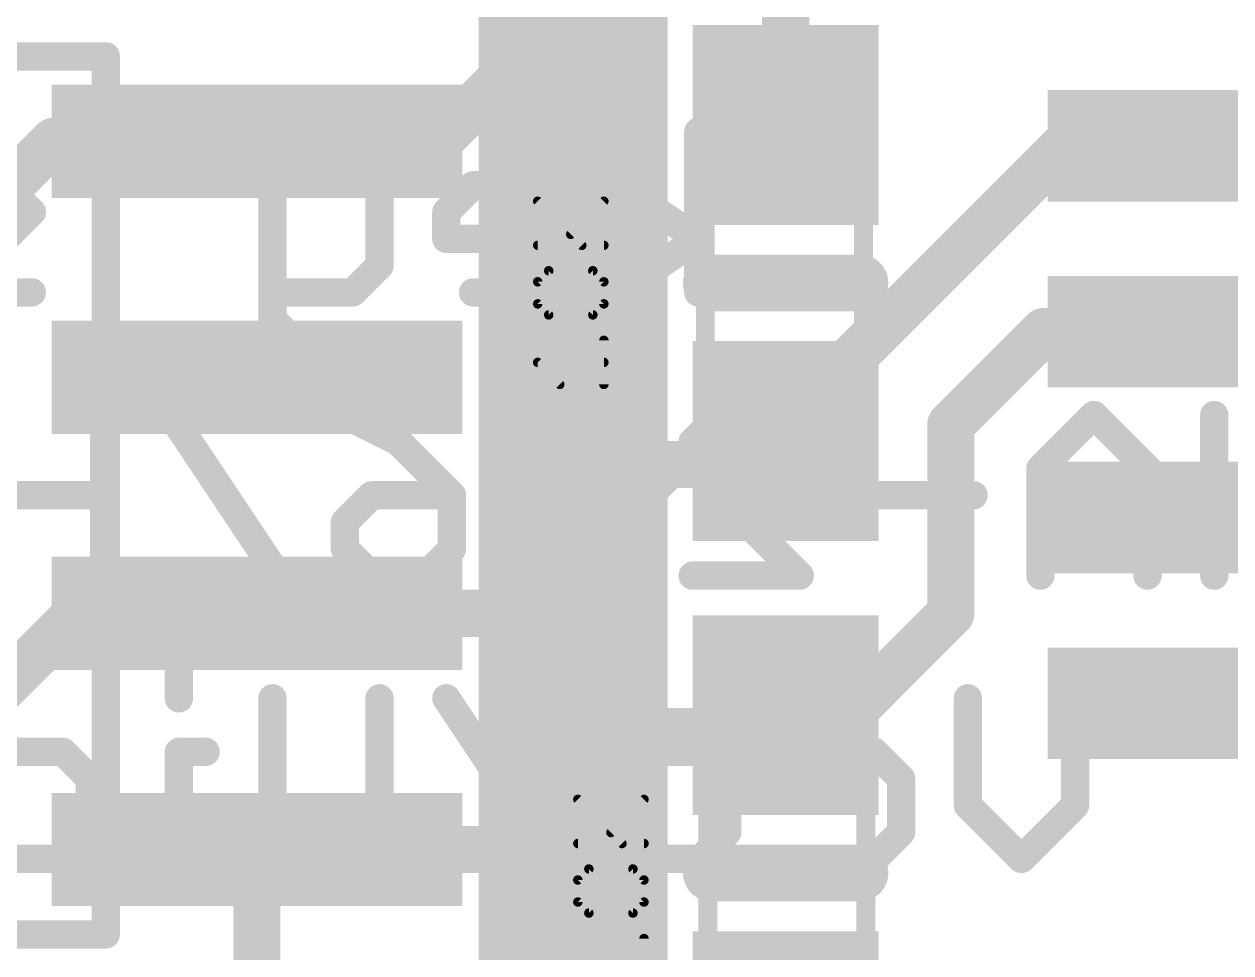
# Model space of a CAD drawing. Extents: x -13.2 to 24.1, y -14.7 to 9.9.
# Drawn here: x 7.97 to 14.46, y -8.49 to -3.5 of the extents above; entities that cross this region are included whole.
import ezdxf

# ---------------------------------------------------------------- set-up
doc = ezdxf.new("R2010")
doc.units = 0
for name, color, linetype in [('1', 12, 'CONTINUOUS'), ('21', 53, 'CONTINUOUS'), ('22', 6, 'CONTINUOUS'), ('27', 253, 'CONTINUOUS'), ('51', 53, 'CONTINUOUS')]:
    doc.layers.add(name, color=color, linetype=linetype)

# ---------------------------------------------------------------- blocks, each defined once
blk = doc.blocks.new('RECT')
blk.add_solid([(-0.5, -0.5), (0.5, -0.5), (-0.5, 0.5), (0.5, 0.5)])

msp = doc.modelspace()

# ---------------------------------------------------------------- linework, layer by layer
at = {"layer": '1', "const_width": 0.254}
for points in [[(12.065, -4.0395), (12.065, -2.7695)], [(11.469, -2.8575), (10.199, -4.1275)], [(8.128, -4.1275), (6.731, -5.5245)], [(9.2202, -4.1275), (8.128, -4.1275)], [(9.2202, -4.1275), (10.199, -4.1275)], [(13.589, -4.1275), (12.065, -5.6515)], [(14.226, -4.1275), (13.589, -4.1275)], [(14.226, -4.1275), (14.25, -4.1515)], [(13.454, -5.1515), (12.954, -5.6515)], [(14.25, -5.1515), (13.454, -5.1515)], [(12.065, -5.6515), (12.065, -5.7395)], [(12.954, -5.6515), (12.954, -6.6675)], [(11.938, -5.8665), (12.065, -5.7395)], [(11.43, -5.8665), (10.629, -6.6675)], [(11.938, -5.8665), (11.43, -5.8665)], [(14.25, -6.1515), (15.375, -6.1515)], [(8.255, -6.6675), (7.62, -7.3025)], [(8.255, -6.6675), (9.2202, -6.6675)], [(9.2202, -6.6675), (10.629, -6.6675)], [(12.954, -6.6675), (12.407, -7.2145)], [(14.25, -7.1515), (15.851, -7.1515)], [(12.065, -7.2145), (11.977, -7.3025)], [(12.407, -7.2145), (12.065, -7.2145)], [(10.541, -7.9375), (11.176, -7.3025)], [(11.977, -7.3025), (11.176, -7.3025)], [(9.2202, -7.9375), (9.2202, -10.8077)], [(9.2202, -7.9375), (10.541, -7.9375)]]:
    msp.add_lwpolyline(points, dxfattribs=at)
at = {"layer": '1', "const_width": 0.127}
for points in [[(8.128, -4.064, 1), (8.128, -4.191)], [(8.1729, -4.1724, 1), (8.0831, -4.0826)], [(9.2202, -4.064, 1), (9.2202, -4.191)], [(9.2202, -4.191, 1), (9.2202, -4.064)], [(10.1541, -4.0826, 1), (10.2439, -4.1724)], [(10.199, -4.191, 1), (10.199, -4.064)], [(12.0015, -4.0395, 1), (12.1285, -4.0395)], [(13.589, -4.064, 1), (13.589, -4.191)], [(13.6339, -4.1724, 1), (13.5441, -4.0826)], [(14.2709, -4.0826, 1), (14.1811, -4.1724)], [(14.226, -4.191, 1), (14.226, -4.064)], [(14.2051, -4.1964, 1), (14.2949, -4.1066)], [(13.454, -5.088, 1), (13.454, -5.215)], [(13.4989, -5.1964, 1), (13.4091, -5.1066)], [(14.25, -5.215, 1), (14.25, -5.088)], [(12.1285, -5.6515, 1), (12.0015, -5.6515)], [(12.0201, -5.6066, 1), (12.1099, -5.6964)], [(13.0175, -5.6515, 1), (12.8905, -5.6515)], [(12.9091, -5.6066, 1), (12.9989, -5.6964)], [(12.1099, -5.7844, 1), (12.0201, -5.6946)], [(12.0015, -5.7395, 1), (12.1285, -5.7395)], [(11.43, -5.803, 1), (11.43, -5.93)], [(11.4749, -5.9114, 1), (11.3851, -5.8216)], [(11.8931, -5.8216, 1), (11.9829, -5.9114)], [(11.938, -5.93, 1), (11.938, -5.803)], [(14.25, -6.088, 1), (14.25, -6.215)], [(8.255, -6.604, 1), (8.255, -6.731)], [(8.2999, -6.7124, 1), (8.2101, -6.6226)], [(9.2202, -6.604, 1), (9.2202, -6.731)], [(9.2202, -6.731, 1), (9.2202, -6.604)], [(10.629, -6.731, 1), (10.629, -6.604)], [(12.9989, -6.7124, 1), (12.9091, -6.6226)], [(10.5841, -6.6226, 1), (10.6739, -6.7124)], [(12.8905, -6.6675, 1), (13.0175, -6.6675)], [(14.25, -7.088, 1), (14.25, -7.215)], [(12.065, -7.151, 1), (12.065, -7.278)], [(12.1099, -7.2594, 1), (12.0201, -7.1696)], [(12.3621, -7.1696, 1), (12.4519, -7.2594)], [(12.407, -7.278, 1), (12.407, -7.151)], [(11.176, -7.239, 1), (11.176, -7.366)], [(11.2209, -7.3474, 1), (11.1311, -7.2576)], [(11.9321, -7.2576, 1), (12.0219, -7.3474)], [(11.977, -7.366, 1), (11.977, -7.239)], [(9.2837, -7.9375, 1), (9.1567, -7.9375)], [(9.2202, -7.874, 1), (9.2202, -8.001)], [(10.4961, -7.8926, 1), (10.5859, -7.9824)], [(10.541, -8.001, 1), (10.541, -7.874)]]:
    msp.add_lwpolyline(points, format="xyb", dxfattribs=at)
at = {"layer": '21'}
for points, const_width in [([(10.922, -9.0805), (10.922, -3.1115)], 1.016), ([(8.407, -3.6705), (4.801, -3.6705)], 0.1524), ([(11.665, -4.8895), (12.465, -4.8895)], 0.3048), ([(12.465, -8.0645), (11.665, -8.0645)], 0.3048), ([(4.801, -8.3945), (8.407, -8.3945)], 0.1524)]:
    msp.add_lwpolyline(points, dxfattribs=dict(at, const_width=const_width))
for points, const_width in [([(8.407, -3.7086, 1), (8.407, -3.6324)], 0.0762), ([(11.665, -4.8133, 1), (11.665, -4.9657)], 0.1524), ([(12.465, -4.9657, 1), (12.465, -4.8133)], 0.1524), ([(11.665, -7.9883, 1), (11.665, -8.1407)], 0.1524), ([(12.465, -8.1407, 1), (12.465, -7.9883)], 0.1524), ([(8.407, -8.4326, 1), (8.407, -8.3564)], 0.0762)]:
    msp.add_lwpolyline(points, format="xyb", dxfattribs=dict(at, const_width=const_width))
at = {"layer": '22', "const_width": 0.1524}
for points in [[(11.5952, -4.9403), (11.5952, -4.076)], [(8.009, -4.5081), (7.865, -4.3641)], [(9.3039, -4.3641), (9.3039, -5.0844)], [(9.8801, -4.3641), (9.8801, -4.7962)], [(10.3834, -4.3641), (10.2394, -4.5081)], [(10.6715, -4.3641), (10.3834, -4.3641)], [(10.8156, -4.5081), (10.6715, -4.3641)], [(11.5952, -4.6522), (11.163, -4.3641)], [(7.865, -4.6522), (8.009, -4.5081)], [(10.2394, -4.5081), (10.2394, -4.6522)], [(10.8156, -4.7962), (10.8156, -4.5081)], [(10.2394, -4.6522), (10.8156, -4.6522)], [(11.163, -4.9403), (11.5952, -4.6522)], [(9.8801, -4.7962), (9.736, -4.9403)], [(10.6715, -4.9403), (10.8156, -4.7962)], [(8.009, -4.9403), (7.5769, -4.9403)], [(9.736, -4.9403), (9.3039, -4.9403)], [(10.3834, -4.9403), (10.6715, -4.9403)], [(9.3039, -5.0844), (9.4479, -5.2284)], [(9.4479, -5.2284), (9.592, -5.2284)], [(8.3988, -6.4643), (8.3988, -5.6)], [(9.3344, -6.4643), (8.7581, -5.6)], [(9.6937, -5.6), (9.9818, -5.744)], [(10.6292, -5.6), (11.2054, -5.6)], [(11.2054, -5.6), (11.2054, -6.0321)], [(11.5647, -5.744), (11.7088, -5.6)], [(11.7088, -5.6), (11.9969, -5.6)], [(11.9969, -5.6), (12.1409, -5.744)], [(13.7238, -5.6), (13.4357, -5.8881)], [(14.012, -5.8881), (13.7238, -5.6)], [(14.3713, -5.6), (14.3713, -6.4643)], [(9.9818, -5.744), (10.2699, -6.0321)], [(11.5647, -5.8881), (11.5647, -5.744)], [(10.7732, -5.8881), (10.6292, -6.0321)], [(10.9173, -5.8881), (10.7732, -5.8881)], [(11.2054, -6.0321), (10.9173, -5.8881)], [(12.1409, -6.4643), (11.5647, -5.8881)], [(13.4357, -5.8881), (13.4357, -6.4643)], [(14.012, -6.4643), (14.012, -5.8881)], [(8.3988, -6.0321), (7.8226, -6.0321)], [(9.6937, -6.1762), (9.8377, -6.0321)], [(9.8377, -6.0321), (10.2699, -6.0321)], [(10.2699, -6.0321), (10.2699, -6.3202)], [(10.6292, -6.0321), (10.6292, -6.3202)], [(13.0764, -6.0321), (12.5002, -6.0321)], [(14.012, -6.0321), (13.4357, -6.0321)], [(14.9475, -6.0321), (14.3713, -6.0321)], [(9.6937, -6.3202), (9.6937, -6.1762)], [(9.8377, -6.4643), (9.6937, -6.3202)], [(10.2699, -6.3202), (10.1258, -6.4643)], [(10.6292, -6.3202), (10.7732, -6.4643)], [(11.0613, -6.4643), (11.2054, -6.3202)], [(10.1258, -6.4643), (9.8377, -6.4643)], [(10.7732, -6.4643), (11.0613, -6.4643)], [(11.5647, -6.4643), (12.1409, -6.4643)], [(8.8005, -6.9799), (8.8005, -7.124)], [(9.3039, -7.7002), (9.3039, -7.124)], [(9.8801, -7.124), (9.8801, -7.7002)], [(10.8156, -7.9883), (10.2394, -7.124)], [(13.0459, -7.7002), (13.0459, -7.124)], [(13.6222, -7.124), (13.6222, -7.7002)], [(7.8887, -7.4121), (8.1768, -7.4121)], [(8.1768, -7.4121), (8.3209, -7.5561)], [(8.9446, -7.4121), (8.8005, -7.4121)], [(8.8005, -7.4121), (8.8005, -7.9883)], [(11.1749, -7.4121), (11.6071, -7.4121)], [(11.6071, -7.4121), (11.7511, -7.5561)], [(12.1104, -7.4121), (12.5426, -7.4121)], [(12.5426, -7.4121), (12.6866, -7.5561)], [(8.3209, -7.5561), (8.3209, -7.8442)], [(11.7511, -7.5561), (11.7511, -7.8442)], [(12.6866, -7.5561), (12.6866, -7.8442)], [(9.592, -7.9883), (9.3039, -7.7002)], [(9.8801, -7.7002), (9.592, -7.9883)], [(13.334, -7.9883), (13.0459, -7.7002)], [(13.6222, -7.7002), (13.334, -7.9883)], [(8.3209, -7.8442), (8.1768, -7.9883)], [(11.7511, -7.8442), (11.6071, -7.9883)], [(12.6866, -7.8442), (12.5426, -7.9883)], [(8.1768, -7.9883), (7.8887, -7.9883)], [(8.9446, -7.9883), (8.6564, -7.9883)], [(11.6071, -7.9883), (11.1749, -7.9883)], [(12.5426, -7.9883), (12.1104, -7.9883)]]:
    msp.add_lwpolyline(points, dxfattribs=at)
at = {"layer": '22', "const_width": 0.0762}
for points in [[(11.6333, -4.076, 1), (11.5571, -4.076)], [(9.342, -4.3641, 1), (9.2658, -4.3641)], [(9.9182, -4.3641, 1), (9.842, -4.3641)], [(10.3834, -4.326, 1), (10.3834, -4.4022)], [(10.4104, -4.391, 1), (10.3565, -4.3371)], [(10.6985, -4.3371, 1), (10.6446, -4.391)], [(10.6715, -4.4022, 1), (10.6715, -4.326)], [(11.1842, -4.3324, 1), (11.1419, -4.3958)], [(8.036, -4.5351, 1), (7.9821, -4.4812)], [(7.9821, -4.5351, 1), (8.036, -4.4812)], [(10.2124, -4.4812, 1), (10.2663, -4.5351)], [(10.2775, -4.5081, 1), (10.2013, -4.5081)], [(10.8537, -4.5081, 1), (10.7775, -4.5081)], [(10.7887, -4.5351, 1), (10.8425, -4.4812)], [(10.2394, -4.6141, 1), (10.2394, -4.6903)], [(10.8156, -4.6903, 1), (10.8156, -4.6141)], [(11.6163, -4.6839, 1), (11.5741, -4.6205)], [(11.5741, -4.6839, 1), (11.6163, -4.6205)], [(10.2013, -4.6522, 1), (10.2775, -4.6522)], [(9.907, -4.8232, 1), (9.8531, -4.7693)], [(10.8425, -4.8232, 1), (10.7887, -4.7693)], [(9.842, -4.7962, 1), (9.9182, -4.7962)], [(10.7775, -4.7962, 1), (10.8537, -4.7962)], [(8.009, -4.9784, 1), (8.009, -4.9022)], [(9.3039, -4.9022, 1), (9.3039, -4.9784)], [(9.736, -4.9784, 1), (9.736, -4.9022)], [(10.3834, -4.9022, 1), (10.3834, -4.9784)], [(10.6715, -4.9784, 1), (10.6715, -4.9022)], [(9.7091, -4.9134, 1), (9.763, -4.9672)], [(10.6446, -4.9134, 1), (10.6985, -4.9672)], [(11.1419, -4.9086, 1), (11.1842, -4.972)], [(11.5571, -4.9403, 1), (11.6333, -4.9403)], [(9.3308, -5.0574, 1), (9.2769, -5.1113)], [(9.2658, -5.0844, 1), (9.342, -5.0844)], [(9.4479, -5.1903, 1), (9.4479, -5.2665)], [(9.421, -5.2554, 1), (9.4749, -5.2015)], [(9.592, -5.2665, 1), (9.592, -5.1903)], [(8.4369, -5.6, 1), (8.3607, -5.6)], [(8.7898, -5.5788, 1), (8.7264, -5.6211)], [(9.7107, -5.5659, 1), (9.6766, -5.634)], [(10.6292, -5.5619, 1), (10.6292, -5.6381)], [(11.2435, -5.6, 1), (11.1673, -5.6)], [(11.2054, -5.6381, 1), (11.2054, -5.5619)], [(11.7088, -5.5619, 1), (11.7088, -5.6381)], [(11.7357, -5.6269, 1), (11.6818, -5.573)], [(12.0238, -5.573, 1), (11.9699, -5.6269)], [(11.9969, -5.6381, 1), (11.9969, -5.5619)], [(13.7508, -5.573, 1), (13.6969, -5.6269)], [(13.7508, -5.6269, 1), (13.6969, -5.573)], [(14.4094, -5.6, 1), (14.3332, -5.6)], [(10.0087, -5.7171, 1), (9.9548, -5.771)], [(9.9647, -5.7781, 1), (9.9988, -5.7099)], [(11.6028, -5.744, 1), (11.5266, -5.744)], [(11.5378, -5.7171, 1), (11.5916, -5.771)], [(12.114, -5.771, 1), (12.1679, -5.7171)], [(10.7732, -5.85, 1), (10.7732, -5.9262)], [(10.8002, -5.915, 1), (10.7463, -5.8611)], [(10.9343, -5.854, 1), (10.9003, -5.9222)], [(10.9173, -5.9262, 1), (10.9173, -5.85)], [(11.5916, -5.8611, 1), (11.5378, -5.915)], [(13.4738, -5.8881, 1), (13.3976, -5.8881)], [(13.4088, -5.8611, 1), (13.4627, -5.915)], [(14.0501, -5.8881, 1), (13.9739, -5.8881)], [(13.985, -5.915, 1), (14.0389, -5.8611)], [(11.5266, -5.8881, 1), (11.6028, -5.8881)], [(8.3988, -6.0702, 1), (8.3988, -5.994)], [(9.8377, -5.994, 1), (9.8377, -6.0702)], [(9.8647, -6.0591, 1), (9.8108, -6.0052)], [(10.308, -6.0321, 1), (10.2318, -6.0321)], [(10.2429, -6.0591, 1), (10.2968, -6.0052)], [(10.2699, -6.0702, 1), (10.2699, -5.994)], [(10.6022, -6.0052, 1), (10.6561, -6.0591)], [(10.6673, -6.0321, 1), (10.5911, -6.0321)], [(11.1884, -6.0662, 1), (11.2224, -5.9981)], [(12.5002, -5.994, 1), (12.5002, -6.0702)], [(13.0764, -6.0702, 1), (13.0764, -5.994)], [(13.4357, -5.994, 1), (13.4357, -6.0702)], [(14.012, -6.0702, 1), (14.012, -5.994)], [(14.3713, -5.994, 1), (14.3713, -6.0702)], [(11.1673, -6.0321, 1), (11.2435, -6.0321)], [(9.7318, -6.1762, 1), (9.6556, -6.1762)], [(9.6667, -6.1492, 1), (9.7206, -6.2031)], [(9.7206, -6.2933, 1), (9.6667, -6.3472)], [(9.6556, -6.3202, 1), (9.7318, -6.3202)], [(10.2318, -6.3202, 1), (10.308, -6.3202)], [(10.2968, -6.3472, 1), (10.2429, -6.2933)], [(10.6561, -6.2933, 1), (10.6022, -6.3472)], [(10.5911, -6.3202, 1), (10.6673, -6.3202)], [(11.2323, -6.3472, 1), (11.1785, -6.2933)], [(8.3607, -6.4643, 1), (8.4369, -6.4643)], [(9.3027, -6.4854, 1), (9.3661, -6.4432)], [(9.8377, -6.4262, 1), (9.8377, -6.5024)], [(9.8108, -6.4912, 1), (9.8647, -6.4374)], [(10.0989, -6.4374, 1), (10.1528, -6.4912)], [(10.1258, -6.5024, 1), (10.1258, -6.4262)], [(10.7732, -6.4262, 1), (10.7732, -6.5024)], [(10.7463, -6.4912, 1), (10.8002, -6.4374)], [(11.0344, -6.4374, 1), (11.0883, -6.4912)], [(11.0613, -6.5024, 1), (11.0613, -6.4262)], [(11.5647, -6.4262, 1), (11.5647, -6.5024)], [(12.114, -6.4912, 1), (12.1679, -6.4374)], [(12.1409, -6.5024, 1), (12.1409, -6.4262)], [(13.3976, -6.4643, 1), (13.4738, -6.4643)], [(13.9739, -6.4643, 1), (14.0501, -6.4643)], [(14.3332, -6.4643, 1), (14.4094, -6.4643)], [(8.8386, -6.9799, 1), (8.7624, -6.9799)], [(9.342, -7.124, 1), (9.2658, -7.124)], [(9.9182, -7.124, 1), (9.842, -7.124)], [(10.2711, -7.1028, 1), (10.2077, -7.1451)], [(13.084, -7.124, 1), (13.0078, -7.124)], [(13.6603, -7.124, 1), (13.5841, -7.124)], [(8.7624, -7.124, 1), (8.8386, -7.124)], [(8.2038, -7.3851, 1), (8.1499, -7.439)], [(8.1768, -7.4502, 1), (8.1768, -7.374)], [(8.8005, -7.374, 1), (8.8005, -7.4502)], [(8.8386, -7.4121, 1), (8.7624, -7.4121)], [(8.9446, -7.4502, 1), (8.9446, -7.374)], [(11.1749, -7.374, 1), (11.1749, -7.4502)], [(11.634, -7.3851, 1), (11.5801, -7.439)], [(11.6071, -7.4502, 1), (11.6071, -7.374)], [(12.1104, -7.374, 1), (12.1104, -7.4502)], [(12.5695, -7.3851, 1), (12.5156, -7.439)], [(12.5426, -7.4502, 1), (12.5426, -7.374)], [(8.359, -7.5561, 1), (8.2828, -7.5561)], [(8.2939, -7.5831, 1), (8.3478, -7.5292)], [(11.7892, -7.5561, 1), (11.713, -7.5561)], [(11.7242, -7.5831, 1), (11.7781, -7.5292)], [(12.7247, -7.5561, 1), (12.6485, -7.5561)], [(12.6597, -7.5831, 1), (12.7136, -7.5292)], [(9.3308, -7.6732, 1), (9.2769, -7.7271)], [(9.907, -7.7271, 1), (9.8531, -7.6732)], [(13.0729, -7.6732, 1), (13.019, -7.7271)], [(13.6491, -7.7271, 1), (13.5952, -7.6732)], [(9.2658, -7.7002, 1), (9.342, -7.7002)], [(9.842, -7.7002, 1), (9.9182, -7.7002)], [(13.0078, -7.7002, 1), (13.084, -7.7002)], [(13.5841, -7.7002, 1), (13.6603, -7.7002)], [(8.3478, -7.8712, 1), (8.2939, -7.8173)], [(11.7781, -7.8712, 1), (11.7242, -7.8173)], [(12.7136, -7.8712, 1), (12.6597, -7.8173)], [(8.2828, -7.8442, 1), (8.359, -7.8442)], [(11.713, -7.8442, 1), (11.7892, -7.8442)], [(12.6485, -7.8442, 1), (12.7247, -7.8442)], [(8.1768, -8.0264, 1), (8.1768, -7.9502)], [(8.6564, -7.9502, 1), (8.6564, -8.0264)], [(8.9446, -8.0264, 1), (8.9446, -7.9502)], [(11.1749, -7.9502, 1), (11.1749, -8.0264)], [(11.6071, -8.0264, 1), (11.6071, -7.9502)], [(12.1104, -7.9502, 1), (12.1104, -8.0264)], [(12.5426, -8.0264, 1), (12.5426, -7.9502)], [(8.1499, -7.9614, 1), (8.2038, -8.0152)], [(8.7624, -7.9883, 1), (8.8386, -7.9883)], [(9.565, -7.9614, 1), (9.6189, -8.0152)], [(9.565, -8.0152, 1), (9.6189, -7.9614)], [(10.7839, -8.0094, 1), (10.8473, -7.9672)], [(11.5801, -7.9614, 1), (11.634, -8.0152)], [(12.5156, -7.9614, 1), (12.5695, -8.0152)], [(13.3071, -7.9614, 1), (13.361, -8.0152)], [(13.3071, -8.0152, 1), (13.361, -7.9614)]]:
    msp.add_lwpolyline(points, format="xyb", dxfattribs=at)
at = {"layer": '27', "const_width": 0.0508}
for points in [[(10.9685, -4.6872), (10.7312, -4.4499)], [(10.9092, -4.6279), (11.0871, -4.4499)], [(10.7312, -4.6872), (11.0871, -4.6872)], [(10.7312, -4.8834), (10.7905, -4.8241)], [(10.7905, -4.8241), (11.0278, -4.8241)], [(11.0278, -5.0614), (10.7905, -4.8241)], [(11.0278, -4.8241), (11.0871, -4.8834)], [(10.7312, -5.0021), (10.7312, -4.8834)], [(11.0871, -4.8834), (11.0871, -5.0021)], [(10.7905, -5.0614), (10.7312, -5.0021)], [(11.0871, -5.0021), (11.0278, -5.0614)], [(11.0278, -5.0614), (10.7905, -5.0614)], [(11.0871, -5.4356), (11.0871, -5.1983)], [(10.8498, -5.4356), (10.7312, -5.317)], [(10.7312, -5.317), (11.0871, -5.317)], [(11.1844, -7.9053), (10.9471, -7.668)], [(11.125, -7.846), (11.303, -7.668)], [(10.9471, -7.9053), (11.303, -7.9053)], [(10.9471, -8.1016), (11.0064, -8.0422)], [(11.0064, -8.0422), (11.2437, -8.0422)], [(11.2437, -8.2795), (11.0064, -8.0422)], [(11.2437, -8.0422), (11.303, -8.1016)], [(10.9471, -8.2202), (10.9471, -8.1016)], [(11.303, -8.1016), (11.303, -8.2202)], [(11.0064, -8.2795), (10.9471, -8.2202)], [(11.303, -8.2202), (11.2437, -8.2795)], [(11.2437, -8.2795), (11.0064, -8.2795)], [(11.303, -8.6537), (11.303, -8.4165)]]:
    msp.add_lwpolyline(points, dxfattribs=at)
at = {"layer": '27', "const_width": 0.0254}
for points in [[(10.7402, -4.4409, 1), (10.7222, -4.4589)], [(11.0961, -4.4589, 1), (11.0781, -4.4409)], [(10.9002, -4.6189, 1), (10.9181, -4.6369)], [(10.7312, -4.6745, 1), (10.7312, -4.6999)], [(10.9595, -4.6962, 1), (10.9774, -4.6782)], [(11.0871, -4.6999, 1), (11.0871, -4.6745)], [(10.7905, -4.8114, 1), (10.7905, -4.8368)], [(10.7995, -4.8151, 1), (10.7815, -4.8331)], [(10.7995, -4.8331, 1), (10.7815, -4.8151)], [(11.0368, -4.8151, 1), (11.0188, -4.8331)], [(11.0278, -4.8368, 1), (11.0278, -4.8114)], [(10.7439, -4.8834, 1), (10.7185, -4.8834)], [(10.7222, -4.8745, 1), (10.7402, -4.8924)], [(11.0998, -4.8834, 1), (11.0744, -4.8834)], [(11.0781, -4.8924, 1), (11.0961, -4.8745)], [(10.7402, -4.9931, 1), (10.7222, -5.0111)], [(10.7185, -5.0021, 1), (10.7439, -5.0021)], [(11.0744, -5.0021, 1), (11.0998, -5.0021)], [(11.0961, -5.0111, 1), (11.0781, -4.9931)], [(10.7905, -5.0487, 1), (10.7905, -5.0741)], [(10.7815, -5.0704, 1), (10.7995, -5.0524)], [(11.0188, -5.0524, 1), (11.0368, -5.0704)], [(11.0188, -5.0704, 1), (11.0368, -5.0524)], [(11.0278, -5.0741, 1), (11.0278, -5.0487)], [(11.0998, -5.1983, 1), (11.0744, -5.1983)], [(10.7402, -5.308, 1), (10.7222, -5.3259)], [(10.7312, -5.3043, 1), (10.7312, -5.3297)], [(11.0871, -5.3297, 1), (11.0871, -5.3043)], [(10.8409, -5.4446, 1), (10.8588, -5.4266)], [(11.0744, -5.4356, 1), (11.0998, -5.4356)], [(10.9561, -7.6591, 1), (10.9381, -7.677)], [(11.312, -7.677, 1), (11.294, -7.6591)], [(11.1161, -7.837, 1), (11.134, -7.855)], [(10.9471, -7.8926, 1), (10.9471, -7.918)], [(11.1754, -7.9143, 1), (11.1933, -7.8963)], [(11.303, -7.918, 1), (11.303, -7.8926)], [(11.0064, -8.0295, 1), (11.0064, -8.0549)], [(11.0154, -8.0333, 1), (10.9974, -8.0512)], [(11.0154, -8.0512, 1), (10.9974, -8.0333)], [(11.2527, -8.0333, 1), (11.2347, -8.0512)], [(11.2437, -8.0549, 1), (11.2437, -8.0295)], [(10.9598, -8.1016, 1), (10.9344, -8.1016)], [(10.9381, -8.0926, 1), (10.9561, -8.1105)], [(11.3157, -8.1016, 1), (11.2903, -8.1016)], [(11.294, -8.1105, 1), (11.312, -8.0926)], [(10.9561, -8.2112, 1), (10.9381, -8.2292)], [(10.9344, -8.2202, 1), (10.9598, -8.2202)], [(11.2903, -8.2202, 1), (11.3157, -8.2202)], [(11.312, -8.2292, 1), (11.294, -8.2112)], [(11.0064, -8.2668, 1), (11.0064, -8.2922)], [(10.9974, -8.2885, 1), (11.0154, -8.2705)], [(11.2347, -8.2705, 1), (11.2527, -8.2885)], [(11.2347, -8.2885, 1), (11.2527, -8.2705)], [(11.2437, -8.2922, 1), (11.2437, -8.2668)], [(11.3157, -8.4165, 1), (11.2903, -8.4165)]]:
    msp.add_lwpolyline(points, format="xyb", dxfattribs=at)
at = {"layer": '51'}
for points, const_width in [([(8.407, -8.3945), (8.407, -3.6705)], 0.1524), ([(11.633, -5.2455), (11.633, -4.5335)], 0.1016), ([(12.484, -5.2455), (12.484, -4.5335)], 0.1016), ([(11.646, -7.7085), (11.646, -8.4205)], 0.1016), ([(12.497, -7.7085), (12.497, -8.4205)], 0.1016)]:
    msp.add_lwpolyline(points, dxfattribs=dict(at, const_width=const_width))
for points, const_width in [([(8.4451, -3.6705, 1), (8.3689, -3.6705)], 0.0762), ([(11.6584, -4.5335, 1), (11.6076, -4.5335)], 0.0508), ([(12.5094, -4.5335, 1), (12.4586, -4.5335)], 0.0508), ([(11.6076, -5.2455, 1), (11.6584, -5.2455)], 0.0508), ([(12.4586, -5.2455, 1), (12.5094, -5.2455)], 0.0508), ([(11.6714, -7.7085, 1), (11.6206, -7.7085)], 0.0508), ([(12.5224, -7.7085, 1), (12.4716, -7.7085)], 0.0508), ([(8.3689, -8.3945, 1), (8.4451, -8.3945)], 0.0762), ([(11.6206, -8.4205, 1), (11.6714, -8.4205)], 0.0508), ([(12.4716, -8.4205, 1), (12.5224, -8.4205)], 0.0508)]:
    msp.add_lwpolyline(points, format="xyb", dxfattribs=dict(at, const_width=const_width))

# ---------------------------------------------------------------- block references
at = {"layer": '1', "xscale": 1.075}
for p, rotation in [((12.065, -4.0395), 90), ((12.065, -5.7395), 90), ((12.065, -7.2145), 270), ((12.065, -8.9145), 270)]:
    msp.add_blockref('RECT', p, dxfattribs=dict(at, rotation=rotation))
at = {"layer": '1'}
for p, xscale, yscale, rotation in [((9.2202, -4.1275), 0.6096, 2.2098, 270), ((14.25, -4.1515), 1.55, 0.6, 180), ((14.25, -5.1515), 1.55, 0.6, 180), ((9.2202, -5.3975), 0.6096, 2.2098, 270), ((14.25, -6.1515), 1.55, 0.6, 180), ((9.2202, -6.6675), 0.6096, 2.2098, 270), ((14.25, -7.1515), 1.55, 0.6, 180), ((9.2202, -7.9375), 0.6096, 2.2098, 270)]:
    msp.add_blockref('RECT', p, dxfattribs=dict(at, xscale=xscale, yscale=yscale, rotation=rotation))
at = {"layer": '51'}
for p, xscale, yscale, rotation in [((8.9662, -4.1275), 0.3556, 1.016, 270), ((12.0599, -4.3093), 0.5001, 0.95, 90), ((8.9662, -5.3975), 0.3556, 1.016, 270), ((12.0599, -5.4777), 0.5001, 0.95, 90), ((8.9662, -6.6675), 0.3556, 1.016, 270), ((12.0701, -7.4764), 0.5001, 0.95, 270), ((8.9662, -7.9375), 0.3556, 1.016, 270), ((12.0701, -8.6448), 0.5001, 0.95, 270)]:
    msp.add_blockref('RECT', p, dxfattribs=dict(at, xscale=xscale, yscale=yscale, rotation=rotation))

doc.saveas('drawing.dxf')
